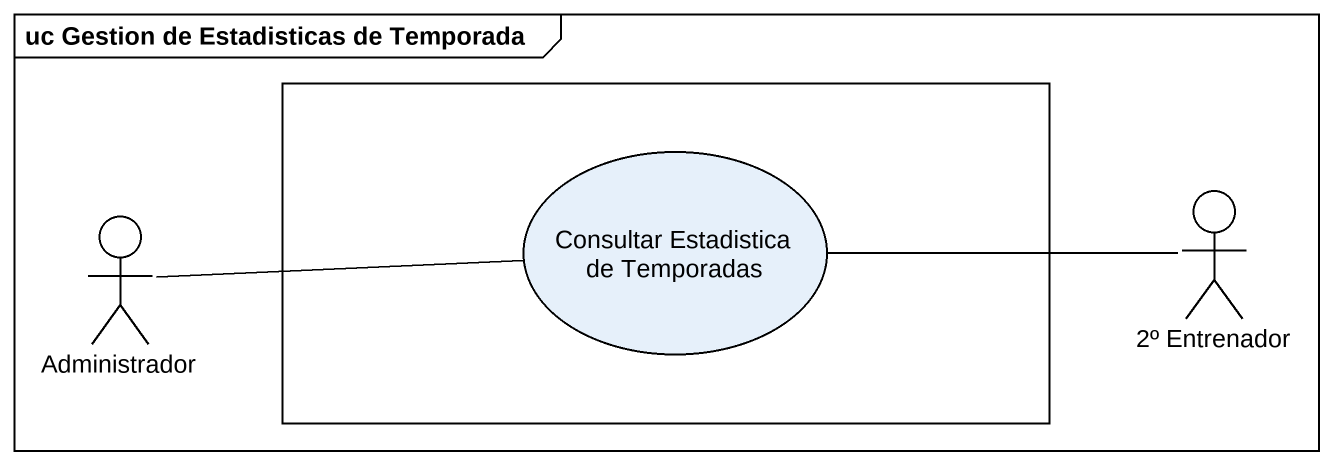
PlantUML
@startuml
mainframe uc Gestion de Estadisticas de Temporada
rectangle " " as rectangle1 {
  usecase "Consultar Estadistica de Temporadas" as Consultar_Estadistica_de
}
actor Administrador
actor "2º Entrenador" as a2º_Entrenador
Administrador -right- Consultar_Estadistica_de
a2º_Entrenador -left- Consultar_Estadistica_de
@enduml
